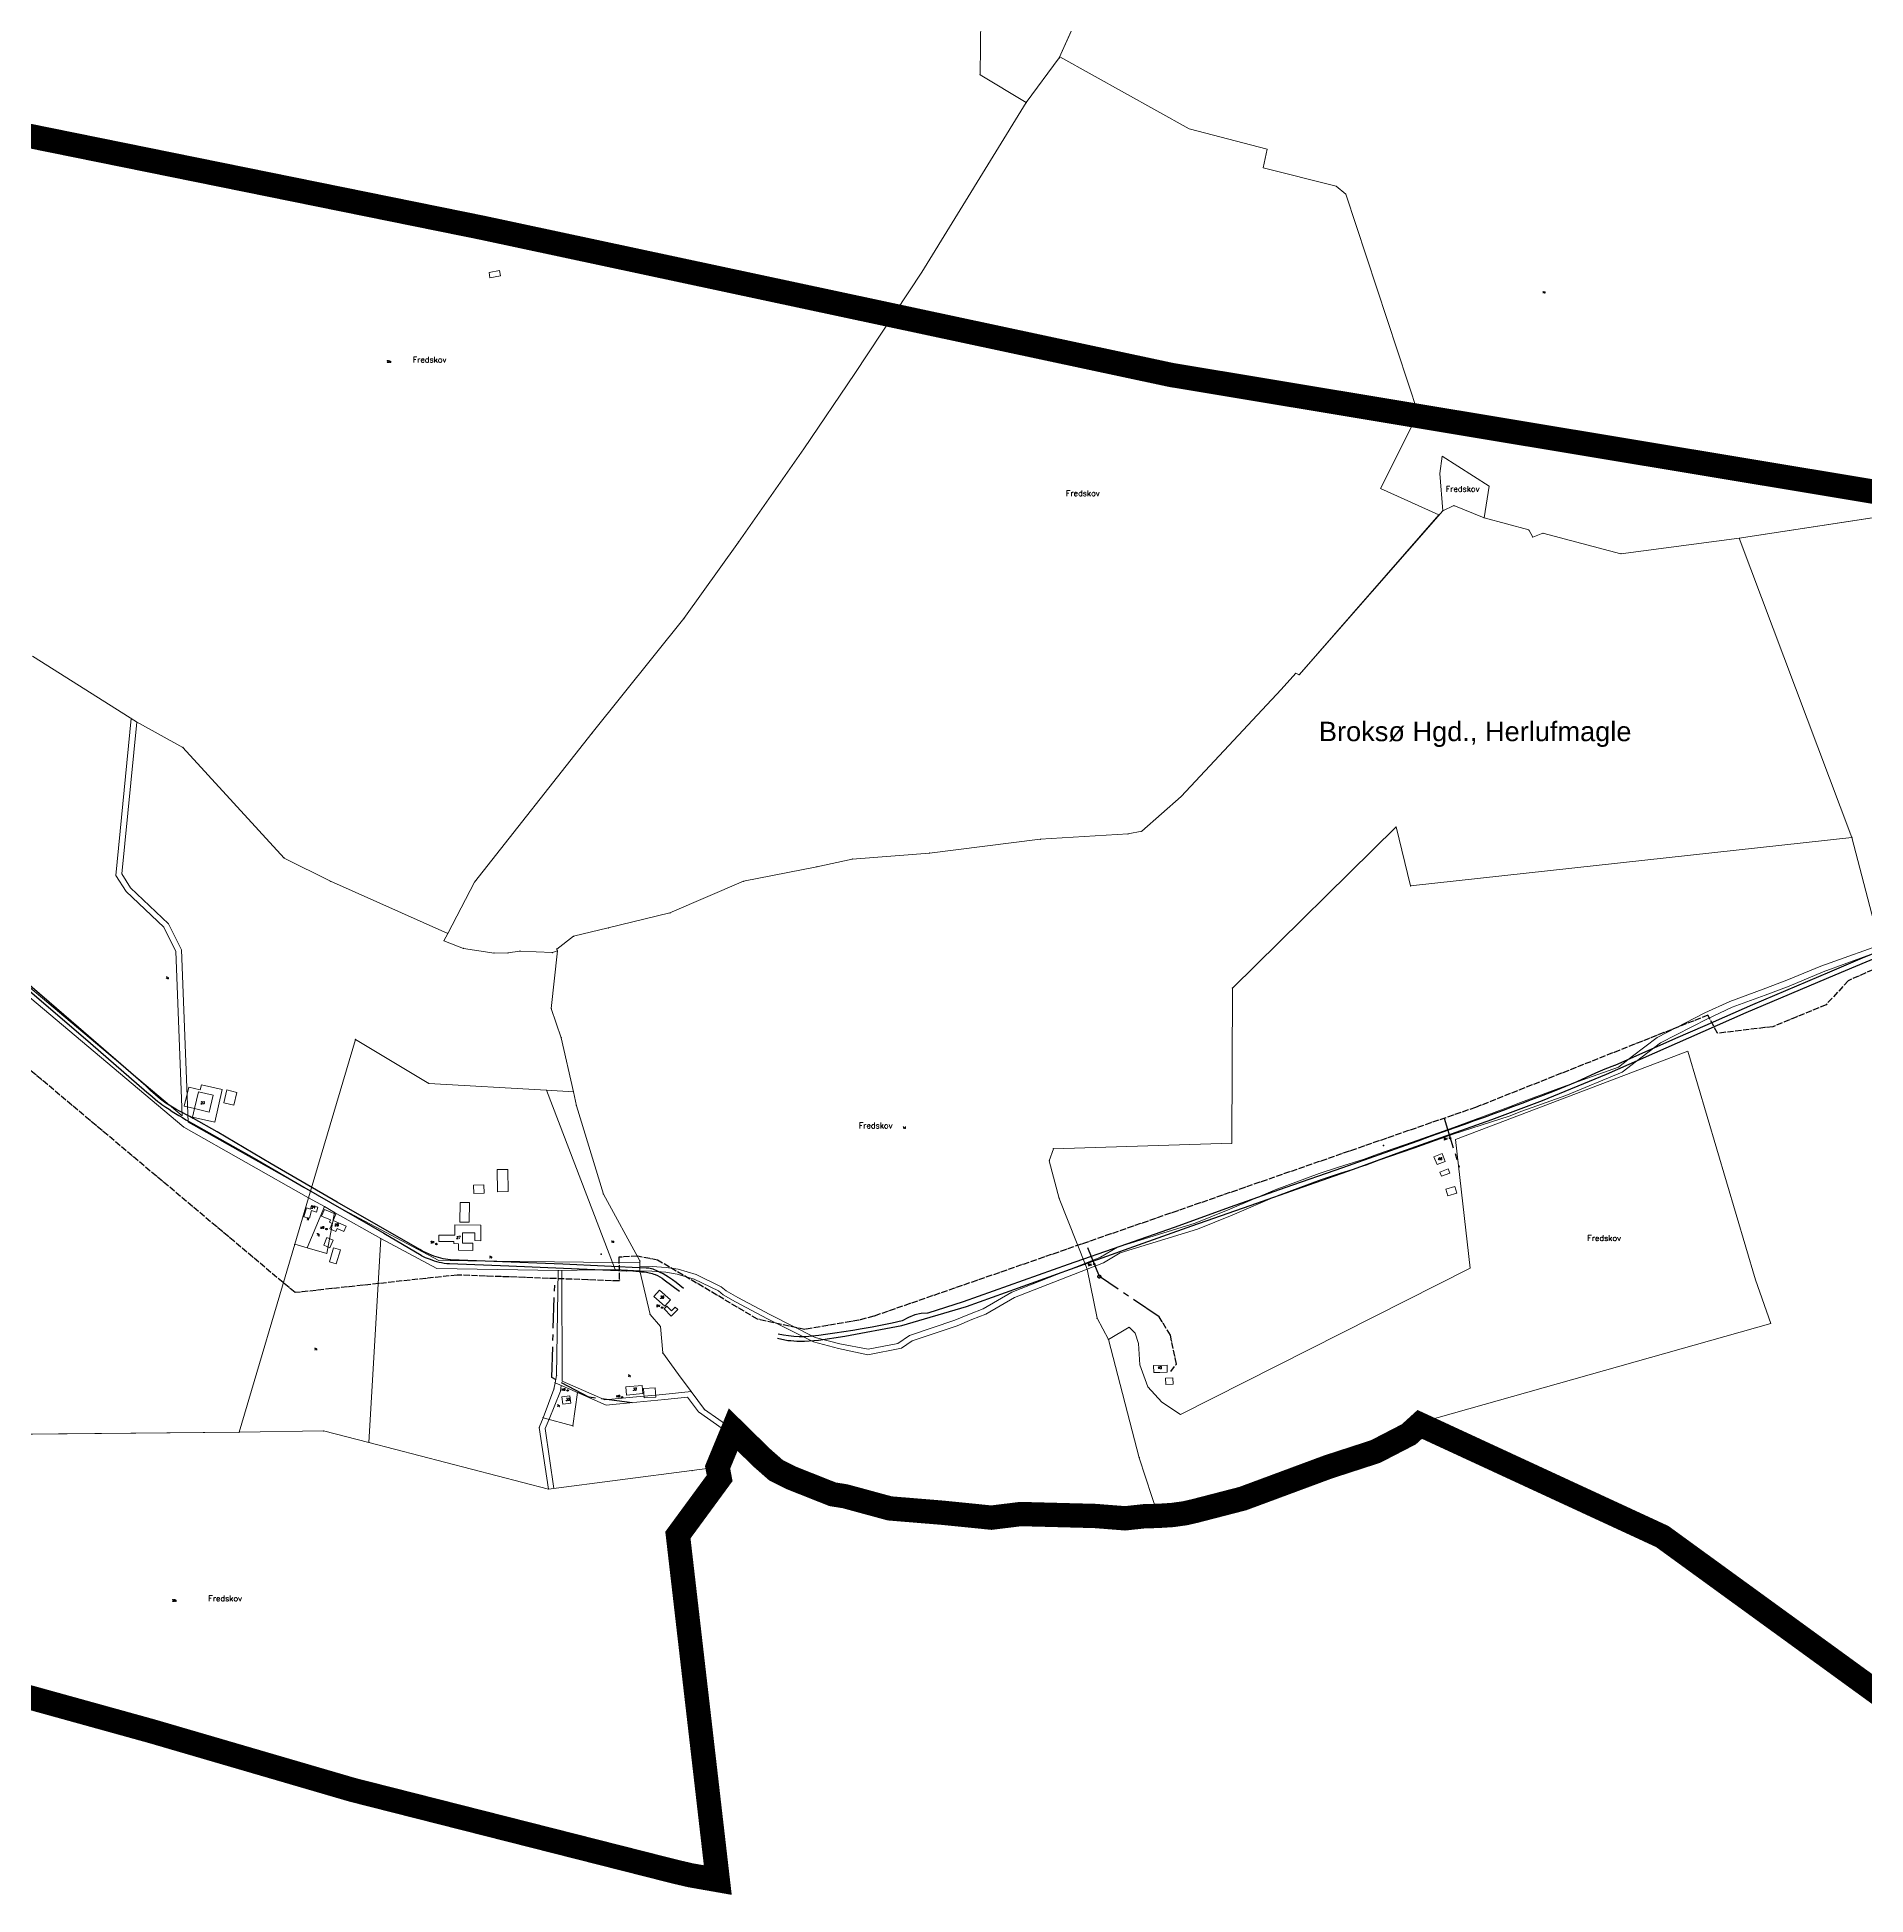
# Model space of a CAD drawing. Header units: millimetres. Extents: x 672113 to 680957, y 6130092 to 6137781.
# Drawn here: x 677521 to 679401, y 6131570 to 6133480 of the extents above; entities that cross this region are included whole.
import ezdxf

# ---------------------------------------------------------------- set-up
doc = ezdxf.new("R2010")
doc.units = ezdxf.units.MM
doc.header["$LTSCALE"] = 0.5
doc.linetypes.add('CENTERX2', pattern=[101.6, 63.5, -12.7, 12.7, -12.7])
doc.linetypes.add('VVS3', pattern=[16, 12.8, -1.6, 0, -1.6])
for name, color, linetype, lineweight in [('ADMN_GR', 1, 'Continuous', 5), ('bygning', 1, 'Continuous', 5), ('FREDSKOV', 1, 'Continuous', 5), ('FRSKOV_L', 1, 'Continuous', 5), ('MILJOE', 1, 'Continuous', 5), ('OPTAGETVEJ', 1, 'Continuous', 5), ('skel', 142, 'Continuous', 5), ('SKELPKT', 1, 'Continuous', 5), ('SKOV_TEKST', 1, 'Continuous', 5)]:
    doc.layers.add(name, color=color, linetype=linetype, lineweight=lineweight)
for name, color, linetype in [('Forsyningsområde', 100, 'Continuous'), ('Husnr', 3, 'Continuous'), ('MATRNR', 12, 'Continuous'), ('SL-Hovedvandledninger', 6, 'CENTERX2'), ('Tekst-stor', 7, 'Continuous'), ('TF_V_---_Stikledning', 150, 'VVS3'), ('TF_V_---_Stophane', 3, 'Continuous'), ('TF_V_---_Tekst', 1, 'Continuous'), ('Vej', 7, 'Continuous'), ('Vejnavn', 9, 'Continuous')]:
    doc.layers.add(name, color=color, linetype=linetype)
doc.styles.add('Ariel', font='arial.ttf')
doc.styles.add('ROMANS', font='ROMANS')
doc.styles.get("Standard").update_dxf_attribs({"font": 'romans.shx', "width": 0.75})

msp = doc.modelspace()

# ---------------------------------------------------------------- linework, layer by layer
at = {"layer": 'ADMN_GR', "color": 220}
for p, q in [((678571.6, 6133458.7), (678616.6, 6133558.9)), ((678571.6, 6133458.7), (678616.6, 6133558.9)), ((678537.7, 6133412.8), (678571.6, 6133458.7)), ((678537.7, 6133412.8), (678571.6, 6133458.7)), ((678430.5, 6133238.5), (678537.7, 6133412.8)), ((678430.5, 6133238.5), (678537.7, 6133412.8)), ((678361.5, 6133134.1), (678430.5, 6133238.5)), ((678361.5, 6133134.1), (678430.5, 6133238.5)), ((678309.1, 6133056.8), (678361.5, 6133134.1)), ((678309.1, 6133056.8), (678361.5, 6133134.1)), ((678241.8, 6132960.9), (678309.1, 6133056.8)), ((678241.8, 6132960.9), (678309.1, 6133056.8)), ((678185.8, 6132882.1), (678241.8, 6132960.9)), ((678185.8, 6132882.1), (678241.8, 6132960.9)), ((678091.6, 6132764.6), (678185.8, 6132882.1)), ((678091.6, 6132764.6), (678185.8, 6132882.1)), ((677970.5, 6132611.1), (678091.6, 6132764.6)), ((677970.5, 6132611.1), (678091.6, 6132764.6)), ((677943, 6132558.4), (677970.5, 6132611.1)), ((677943, 6132558.4), (677970.5, 6132611.1)), ((677939, 6132550.8), (677943, 6132558.4)), ((677939, 6132550.8), (677943, 6132558.4)), ((677959.1, 6132543), (677939, 6132550.8)), ((677959.1, 6132543), (677939, 6132550.8)), ((677990.6, 6132538.2), (677959.1, 6132543)), ((677990.6, 6132538.2), (677959.1, 6132543)), ((678004.8, 6132538.3), (677990.6, 6132538.2)), ((678004.8, 6132538.3), (677990.6, 6132538.2)), ((678017.2, 6132540.3), (678004.8, 6132538.3)), ((678017.2, 6132540.3), (678004.8, 6132538.3)), ((678050.5, 6132538.6), (678017.2, 6132540.3)), ((678050.5, 6132538.6), (678017.2, 6132540.3)), ((678049.3, 6132481.2), (678055.8, 6132540.5)), ((678049.3, 6132481.2), (678055.8, 6132540.5)), ((678055.8, 6132540.5), (678050.5, 6132538.6)), ((678055.8, 6132540.5), (678050.5, 6132538.6)), ((678059.7, 6132451.1), (678049.3, 6132481.2)), ((678059.7, 6132451.1), (678049.3, 6132481.2)), ((678072.1, 6132395.5), (678059.7, 6132451.1)), ((678072.1, 6132395.5), (678059.7, 6132451.1)), ((678075.3, 6132381.1), (678072.1, 6132395.5)), ((678075.3, 6132381.1), (678072.1, 6132395.5)), ((678103, 6132290.4), (678075.3, 6132381.1)), ((678103, 6132290.4), (678075.3, 6132381.1)), ((678103, 6132290.4), (678140.6, 6132221.6)), ((678103, 6132290.4), (678140.6, 6132221.6)), ((678140.4, 6132211.3), (678140.6, 6132221.6)), ((678140.4, 6132211.3), (678140.6, 6132221.6)), ((678151, 6132166.6), (678140.4, 6132211.3)), ((678151, 6132166.6), (678140.4, 6132211.3)), ((678161.6, 6132154.2), (678151, 6132166.6)), ((678161.6, 6132154.2), (678151, 6132166.6)), ((678164, 6132127), (678161.6, 6132154.2)), ((678164, 6132127), (678161.6, 6132154.2)), ((678180.2, 6132104.9), (678164, 6132127)), ((678180.2, 6132104.9), (678164, 6132127)), ((678193.2, 6132087.3), (678180.2, 6132104.9)), ((678193.2, 6132087.3), (678180.2, 6132104.9)), ((678206.9, 6132068.7), (678193.2, 6132087.3)), ((678206.9, 6132068.7), (678193.2, 6132087.3)), ((678236.4, 6132048.1), (678206.9, 6132068.7)), ((678236.4, 6132048.1), (678206.9, 6132068.7)), ((678942.3, 6132053.5), (678931.1, 6132043.3)), ((678942.3, 6132053.5), (679191.6, 6131938.2)), ((678220.4, 6132009.4), (678236.4, 6132048.1)), ((678265.4, 6132019.6), (678236.4, 6132048.1)), ((678931.1, 6132043.3), (678896.9, 6132025.6)), ((678280.4, 6132006.4), (678265.4, 6132019.6)), ((678896.9, 6132025.6), (678848, 6132009.7)), ((678179.6, 6131939.7), (678222.5, 6131998.2)), ((678222.5, 6131998.2), (678220.4, 6132009.4)), ((678296.1, 6131998.5), (678280.4, 6132006.4)), ((678338.7, 6131981.6), (678296.1, 6131998.5)), ((678848, 6132009.7), (678760.4, 6131977.2)), ((678351.4, 6131979.6), (678338.7, 6131981.6)), ((678397.4, 6131967.1), (678351.4, 6131979.6)), ((678760.4, 6131977.2), (678711.3, 6131964.5)), ((678451.1, 6131962.7), (678397.4, 6131967.1)), ((678501.9, 6131957.6), (678451.1, 6131962.7)), ((678532.1, 6131961.3), (678501.9, 6131957.6)), ((678608.6, 6131959.3), (678532.1, 6131961.3)), ((678639.3, 6131956.9), (678608.6, 6131959.3)), ((678658.9, 6131959), (678639.3, 6131956.9)), ((678673.5, 6131959.4), (678658.9, 6131959)), ((678687.9, 6131960.3), (678673.5, 6131959.4)), ((678700.9, 6131962.1), (678687.9, 6131960.3)), ((678711.3, 6131964.5), (678700.9, 6131962.1)), ((678220.6, 6131584.9), (678179.6, 6131939.7)), ((679191.6, 6131938.2), (679506.6, 6131709.3)), ((677368.4, 6131812.8), (677638.5, 6131738)), ((677638.5, 6131738), (677845.3, 6131677.6)), ((677845.3, 6131677.6), (678176.8, 6131593.5)), ((678176.8, 6131593.5), (678192.7, 6131589.8)), ((678192.7, 6131589.8), (678220.6, 6131584.9))]:
    msp.add_line(p, q, dxfattribs=at)
at = {"layer": 'bygning'}
for points in [[(677996.2, 6133240, 30.4), (677985.4, 6133238.2, 30.4), (677986.4, 6133232.7, 30.4), (677997.1, 6133234.5, 30.4)], [(677703.4, 6132364.3, 38.8), (677711.2, 6132397.8, 38.3), (677689.7, 6132402.8, 38.2), (677688.4, 6132397.6, 39.9), (677676.7, 6132400.4, 39.1), (677672.1, 6132380.7, 39), (677682.6, 6132378.2, 39), (677680.6, 6132369.6, 39.2)], [(677715.9, 6132397.4, 37.9), (677712.6, 6132384.3, 37.9), (677722.9, 6132381.7, 37.9), (677726.2, 6132394.8, 37.9)], [(677701.8, 6132392, 38.4), (677697.8, 6132374.7, 38.4), (677682.6, 6132378.2, 39), (677686.6, 6132395.5, 38.8)], [(678960.1, 6132320.6, 38.1), (678968.6, 6132323.9, 38.1), (678965.5, 6132332, 38.1), (678956.9, 6132328.8, 38.1)], [(677993.8, 6132315.5, 30.4), (677994.1, 6132292.8, 30.4), (678005, 6132292.9, 30.4), (678004.8, 6132315.7, 30.4)], [(678973.1, 6132311.8, 37.7), (678971.4, 6132316.3, 37.7), (678962.9, 6132313, 37.7), (678964.6, 6132308.6, 37.7)], [(677980.1, 6132300, 31.2), (677969.4, 6132299.6, 31.2), (677969.7, 6132291, 31.2), (677980.4, 6132291.4, 31.2)], [(678980.4, 6132291.4, 36.7), (678978.3, 6132298.3, 36.7), (678969.1, 6132295.5, 36.6), (678971.3, 6132288.6, 36.6)], [(677795.1, 6132267.1, 36.2), (677800.8, 6132265.6, 36.2), (677802.9, 6132273.3, 36.2), (677807.9, 6132271.9, 36.2), (677809.3, 6132276.8, 36.2), (677802.9, 6132278.6, 36.2), (677801.9, 6132274.9, 36.2), (677797.6, 6132276.1, 36.2)], [(677816.4, 6132274.6, 37.2), (677813.3, 6132267.7, 36.4), (677822.4, 6132263.7, 36.3), (677821.4, 6132261.5, 36.3), (677824.2, 6132260.2, 36.3), (677821.7, 6132254.5, 36.2), (677827.8, 6132251.8, 36.2), (677829.2, 6132255.1, 36.1), (677836.2, 6132252, 36.7), (677838.6, 6132257.3, 36.7), (677825, 6132263.3, 36.5), (677827.8, 6132269.6, 37.2)], [(677964.9, 6132261.4, 33.1), (677965.2, 6132281.7, 33.1), (677955.8, 6132281.8, 33.1), (677955.4, 6132261.5, 33.1)], [(677818.6, 6132245.6, 36.7), (677815.4, 6132237.7, 36.9), (677821.7, 6132235.1, 36.9), (677825, 6132243, 36.9)], [(677968.9, 6132239.7, 34.7), (677958.1, 6132239.7, 34.3), (677958.2, 6132250.5, 34.4), (677970.7, 6132250.5, 34.4), (677970.7, 6132242.5, 34.4), (677977, 6132242.4, 34.4), (677977.1, 6132258.5, 34.4), (677950.2, 6132258.6, 34.4), (677950.2, 6132248, 34.4), (677933.8, 6132248.1, 34.4), (677933.8, 6132241.7, 34.4), (677949.1, 6132241.6, 34.4), (677949.1, 6132239.4, 34.4), (677953.9, 6132239.3, 34.4), (677953.9, 6132232.5, 34.4), (677968.9, 6132232.4, 34.4)], [(677825.6, 6132235.2, 36.9), (677821.4, 6132220.7, 36), (677828.3, 6132218.6, 36.5), (677832.6, 6132233.1, 36.7)], [(678160.7, 6132191.4, 34), (678155, 6132184.9, 34), (678166.3, 6132175, 34), (678172, 6132181.5, 34)], [(678165.5, 6132172.3, 33.2), (678172.7, 6132164.8, 33.2), (678179.6, 6132171.5, 33.2), (678176.9, 6132174.2, 33.2), (678172.9, 6132170.3, 33.2), (678168.3, 6132175, 33.2)], [(678668.7, 6132114.1, 36), (678668.8, 6132106.9, 36.1), (678675.2, 6132107, 36.1), (678682.7, 6132107.1, 36.1), (678682.6, 6132114.3, 36)], [(678142.7, 6132093.6, 32.6), (678125.9, 6132092, 32.6), (678126.7, 6132083.6, 32.6), (678143.5, 6132085.2, 32.6)], [(678681, 6132101.1, 35), (678681.3, 6132094.6, 35), (678688.7, 6132094.9, 35), (678688.4, 6132101.5, 35)], [(678068.6, 6132082.9, 33.5), (678060.3, 6132081.8, 33.5), (678061.3, 6132074.2, 33.5), (678069.6, 6132075.2, 33.5)], [(678144.3, 6132090.4, 31.5), (678144.7, 6132085.5, 31.5), (678145, 6132080.7, 31.5), (678157, 6132081.6, 31.5), (678156.3, 6132091.2, 31.5)]]:
    msp.add_polyline3d(points, close=True, dxfattribs=at)
at = {"layer": 'Forsyningsområde', "const_width": 25}
for points in [[(679981.8, 6132920.5), (679452.5, 6133005.4), (678686.7, 6133132.7), (677977.9, 6133284.2), (677254.5, 6133430.9)], [(677368.4, 6131812.8), (677638.5, 6131738), (677845.3, 6131677.6), (678176.8, 6131593.5), (678192.7, 6131589.8), (678220.6, 6131584.9), (678179.6, 6131939.7), (678222.5, 6131998.2), (678220.4, 6132009.4), (678236.4, 6132048.1), (678265.4, 6132019.6), (678280.4, 6132006.4), (678296.1, 6131998.5), (678338.7, 6131981.6), (678351.4, 6131979.6), (678397.4, 6131967.1), (678451.1, 6131962.7), (678501.9, 6131957.6), (678532.1, 6131961.3), (678608.6, 6131959.3), (678639.3, 6131956.9), (678658.9, 6131959), (678673.5, 6131959.4), (678687.9, 6131960.3), (678700.9, 6131962.1), (678711.3, 6131964.5), (678760.4, 6131977.2), (678848, 6132009.7), (678896.9, 6132025.6), (678931.1, 6132043.3), (678942.3, 6132053.5), (679191.6, 6131938.2), (679506.6, 6131709.3)]]:
    msp.add_lwpolyline(points, dxfattribs=at)
at = {"layer": 'FREDSKOV', "color": 7}
msp.add_lwpolyline([(677516.1, 6132843.5), (677623.1, 6132775.9), (677670.6, 6132749.6), (677774.9, 6132635.8), (677822.3, 6132612.1), (677943, 6132558.4), (677970.5, 6132611.1), (678091.6, 6132764.6), (678185.8, 6132882.1), (678241.8, 6132960.9), (678309.1, 6133056.8), (678361.5, 6133134.1), (678430.5, 6133238.5), (678537.7, 6133412.8), (678490.2, 6133441.4), (678491.1, 6133500.4)], dxfattribs=at)
for points in [[(677943, 6132558.4), (677939, 6132550.8), (677959.1, 6132543), (677990.6, 6132538.2), (678004.8, 6132538.3), (678017.2, 6132540.3), (678050.5, 6132538.6), (678055.8, 6132540.5), (678055, 6132542.3), (678072.3, 6132555.4), (678107.9, 6132564), (678171.3, 6132579.4), (678247.1, 6132612), (678322.5, 6132626.9), (678358.8, 6132634.9), (678438.4, 6132641), (678552.2, 6132655.3), (678642.5, 6132660.7), (678656.5, 6132663.4), (678697.1, 6132699.2), (678799.7, 6132809.1), (678814.9, 6132826), (678818.2, 6132824.4), (678962.1, 6132988.7), (678902.1, 6133016), (678940.8, 6133093.2), (678866.3, 6133318.6), (678856.3, 6133326.8), (678781.4, 6133345.6), (678785.5, 6133364.8), (678705.1, 6133385.7), (678572.1, 6133459.8), (678571.6, 6133458.7), (678537.7, 6133412.8), (678430.5, 6133238.5), (678361.5, 6133134.1), (678309.1, 6133056.8), (678241.8, 6132960.9), (678185.8, 6132882.1), (678091.6, 6132764.6), (677970.5, 6132611.1)], [(678965.4, 6133049.3), (678962.8, 6133031.2), (678965.9, 6132993), (678977.4, 6132998.3), (679008.4, 6132985.9), (679013.6, 6133018.3)], [(678055.8, 6132540.5), (678049.3, 6132481.2), (678059.7, 6132451.1), (678072.1, 6132395.5), (678075.3, 6132381.1), (678103, 6132290.4), (678140.6, 6132221.6), (678140.4, 6132211.3), (678151, 6132166.6), (678161.6, 6132154.2), (678164, 6132127), (678180.2, 6132104.9), (678193.2, 6132087.3), (678206.9, 6132068.7), (678236.4, 6132048.1), (678265.4, 6132019.6), (678280.4, 6132006.4), (678296.1, 6131998.5), (678338.7, 6131981.6), (678351.4, 6131979.6), (678397.4, 6131967.1), (678451.1, 6131962.7), (678501.9, 6131957.6), (678532.1, 6131961.3), (678608.6, 6131959.3), (678639.3, 6131956.9), (678658.9, 6131959), (678673.5, 6131959.4), (678654, 6132019.2), (678622.2, 6132140.8), (678610.5, 6132162.6), (678600.3, 6132213.1), (678598.6, 6132217.6), (678571.6, 6132285.8), (678561.4, 6132324.7), (678565.6, 6132337), (678749, 6132342.6), (678749.7, 6132502.2), (678917.9, 6132668), (678932.9, 6132607.3), (679386.6, 6132657.2), (679270.8, 6132964.7), (679149.2, 6132948.8), (679069, 6132969.9), (679058.5, 6132965.9), (679054.3, 6132973.4), (679008.4, 6132985.9), (678977.4, 6132998.3), (678965.9, 6132993), (678818.2, 6132824.4), (678814.9, 6132826), (678799.7, 6132809.1), (678697.1, 6132699.2), (678656.5, 6132663.4), (678642.5, 6132660.7), (678552.2, 6132655.3), (678438.4, 6132641), (678358.8, 6132634.9), (678322.5, 6132626.9), (678247.1, 6132612), (678171.3, 6132579.4), (678107.9, 6132564), (678072.3, 6132555.4), (678055, 6132542.3)], [(679270.8, 6132964.7), (679386.6, 6132657.2), (679415.3, 6132546.5), (679522.8, 6132591), (679568.1, 6132609), (679608.5, 6132616.1), (679655.5, 6132618.3), (679673.1, 6132620), (679685.2, 6132620.1), (679711.5, 6132620.3), (679739.8, 6132620.5), (679788.7, 6132620.8), (679871.8, 6132621.4), (679833.9, 6132745.1), (679653.9, 6132691.2), (679599.8, 6132891.7), (679553.1, 6133007.9)], [(678643.5, 6132153.6), (678622.2, 6132140.8), (678654, 6132019.2), (678673.5, 6131959.4), (678687.9, 6131960.3), (678700.9, 6131962.1), (678711.3, 6131964.5), (678760.4, 6131977.2), (678848, 6132009.7), (678896.9, 6132025.6), (678931.1, 6132043.3), (678942.3, 6132053.5), (678945.6, 6132056.2), (679303.3, 6132157.3), (679287.5, 6132202.1), (679218.1, 6132437.4), (678979, 6132346.3), (678994, 6132214.2), (678696.3, 6132063.8), (678677, 6132076.2), (678662.9, 6132092.2), (678654.4, 6132114.7), (678653, 6132136.6), (678649.7, 6132147.2)], [(677046.7, 6131893.8), (677073.1, 6131888.6), (677368.4, 6131812.8), (677638.5, 6131738), (677845.3, 6131677.6), (678176.8, 6131593.5), (678192.7, 6131589.8), (678220.6, 6131584.9), (678179.6, 6131939.7), (678222.5, 6131998.2), (678220.4, 6132009.4), (678194, 6132006), (678046.5, 6131986.9), (677861.9, 6132035), (677815.3, 6132046.8), (677728.4, 6132045.5), (677394, 6132042.3), (677392, 6132030), (677345.3, 6132036.4), (677346.2, 6132041.7), (677281.6, 6132040.6), (677237, 6132032.6), (677118.2, 6132008)]]:
    msp.add_lwpolyline(points, close=True, dxfattribs=at)
at = {"layer": 'FRSKOV_L', "color": 64, "true_color": 0x5fa000}
for p, q in [((678490.2, 6133441.4), (678491.1, 6133500.4)), ((678571.6, 6133458.7), (678537.7, 6133412.8)), ((678572.1, 6133459.8), (678571.6, 6133458.7)), ((678705.1, 6133385.7), (678572.1, 6133459.8)), ((678537.7, 6133412.8), (678490.2, 6133441.4)), ((678537.7, 6133412.8), (678430.5, 6133238.5)), ((678430.5, 6133238.5), (678537.7, 6133412.8)), ((678785.5, 6133364.8), (678705.1, 6133385.7)), ((678781.4, 6133345.6), (678785.5, 6133364.8)), ((678856.3, 6133326.8), (678781.4, 6133345.6)), ((678866.3, 6133318.6), (678856.3, 6133326.8)), ((678940.8, 6133093.2), (678866.3, 6133318.6)), ((678430.5, 6133238.5), (678361.5, 6133134.1)), ((678361.5, 6133134.1), (678430.5, 6133238.5)), ((678361.5, 6133134.1), (678309.1, 6133056.8)), ((678309.1, 6133056.8), (678361.5, 6133134.1)), ((678902.1, 6133016), (678940.8, 6133093.2)), ((678309.1, 6133056.8), (678241.8, 6132960.9)), ((678241.8, 6132960.9), (678309.1, 6133056.8)), ((678965.4, 6133049.3), (678962.8, 6133031.2)), ((679013.6, 6133018.3), (678965.4, 6133049.3)), ((678962.8, 6133031.2), (678965.9, 6132993)), ((678962.1, 6132988.7), (678902.1, 6133016)), ((679008.4, 6132985.9), (679013.6, 6133018.3)), ((678965.9, 6132993), (678818.2, 6132824.4)), ((678965.9, 6132993), (678977.4, 6132998.3)), ((678977.4, 6132998.3), (678965.9, 6132993)), ((678977.4, 6132998.3), (679008.4, 6132985.9)), ((679008.4, 6132985.9), (678977.4, 6132998.3)), ((679553.1, 6133007.9), (679270.8, 6132964.7)), ((678818.2, 6132824.4), (678962.1, 6132988.7)), ((679054.3, 6132973.4), (679008.4, 6132985.9)), ((679058.5, 6132965.9), (679054.3, 6132973.4)), ((678241.8, 6132960.9), (678185.8, 6132882.1)), ((678185.8, 6132882.1), (678241.8, 6132960.9)), ((679069, 6132969.9), (679058.5, 6132965.9)), ((679149.2, 6132948.8), (679069, 6132969.9)), ((679270.8, 6132964.7), (679149.2, 6132948.8)), ((679270.8, 6132964.7), (679386.6, 6132657.2)), ((679386.6, 6132657.2), (679270.8, 6132964.7)), ((678185.8, 6132882.1), (678091.6, 6132764.6)), ((678091.6, 6132764.6), (678185.8, 6132882.1)), ((677516.1, 6132843.5), (677623.1, 6132775.9)), ((678799.7, 6132809.1), (678814.9, 6132826)), ((678814.9, 6132826), (678799.7, 6132809.1)), ((678814.9, 6132826), (678818.2, 6132824.4)), ((678818.2, 6132824.4), (678814.9, 6132826)), ((678697.1, 6132699.2), (678799.7, 6132809.1)), ((678799.7, 6132809.1), (678697.1, 6132699.2)), ((677623.1, 6132775.9), (677670.6, 6132749.6)), ((678091.6, 6132764.6), (677970.5, 6132611.1)), ((677970.5, 6132611.1), (678091.6, 6132764.6)), ((677670.6, 6132749.6), (677774.9, 6132635.8)), ((678656.5, 6132663.4), (678697.1, 6132699.2)), ((678697.1, 6132699.2), (678656.5, 6132663.4)), ((678749.7, 6132502.2), (678917.9, 6132668)), ((678917.9, 6132668), (678932.9, 6132607.3)), ((678438.4, 6132641), (678552.2, 6132655.3)), ((678552.2, 6132655.3), (678438.4, 6132641)), ((678552.2, 6132655.3), (678642.5, 6132660.7)), ((678642.5, 6132660.7), (678552.2, 6132655.3)), ((678642.5, 6132660.7), (678656.5, 6132663.4)), ((678656.5, 6132663.4), (678642.5, 6132660.7)), ((678932.9, 6132607.3), (679386.6, 6132657.2)), ((679386.6, 6132657.2), (679415.3, 6132546.5)), ((677774.9, 6132635.8), (677822.3, 6132612.1)), ((678247.1, 6132612), (678322.5, 6132626.9)), ((678322.5, 6132626.9), (678247.1, 6132612)), ((678322.5, 6132626.9), (678358.8, 6132634.9)), ((678358.8, 6132634.9), (678322.5, 6132626.9)), ((678358.8, 6132634.9), (678438.4, 6132641)), ((678438.4, 6132641), (678358.8, 6132634.9)), ((677822.3, 6132612.1), (677943, 6132558.4)), ((677970.5, 6132611.1), (677943, 6132558.4)), ((677943, 6132558.4), (677970.5, 6132611.1)), ((678171.3, 6132579.4), (678247.1, 6132612)), ((678247.1, 6132612), (678171.3, 6132579.4)), ((678107.9, 6132564), (678171.3, 6132579.4)), ((678171.3, 6132579.4), (678107.9, 6132564)), ((677943, 6132558.4), (677939, 6132550.8)), ((677939, 6132550.8), (677959.1, 6132543)), ((678055, 6132542.3), (678072.3, 6132555.4)), ((678072.3, 6132555.4), (678055, 6132542.3)), ((678072.3, 6132555.4), (678107.9, 6132564)), ((678107.9, 6132564), (678072.3, 6132555.4)), ((677959.1, 6132543), (677990.6, 6132538.2)), ((677990.6, 6132538.2), (678004.8, 6132538.3)), ((678004.8, 6132538.3), (678017.2, 6132540.3)), ((678017.2, 6132540.3), (678050.5, 6132538.6)), ((678055.8, 6132540.5), (678049.3, 6132481.2)), ((678050.5, 6132538.6), (678055.8, 6132540.5)), ((678055.8, 6132540.5), (678055, 6132542.3)), ((678055, 6132542.3), (678055.8, 6132540.5)), ((678749, 6132342.6), (678749.7, 6132502.2)), ((678049.3, 6132481.2), (678059.7, 6132451.1)), ((678059.7, 6132451.1), (678072.1, 6132395.5)), ((679218.1, 6132437.4), (678979, 6132346.3)), ((679287.5, 6132202.1), (679218.1, 6132437.4)), ((678072.1, 6132395.5), (678075.3, 6132381.1)), ((678075.3, 6132381.1), (678103, 6132290.4)), ((678565.6, 6132337), (678749, 6132342.6)), ((678979, 6132346.3), (678994, 6132214.2)), ((678561.4, 6132324.7), (678565.6, 6132337)), ((678571.6, 6132285.8), (678561.4, 6132324.7)), ((678103, 6132290.4), (678140.6, 6132221.6)), ((678598.6, 6132217.6), (678571.6, 6132285.8)), ((678140.6, 6132221.6), (678140.4, 6132211.3)), ((678140.4, 6132211.3), (678151, 6132166.6)), ((678600.3, 6132213.1), (678598.6, 6132217.6)), ((678610.5, 6132162.6), (678600.3, 6132213.1)), ((678994, 6132214.2), (678696.3, 6132063.8)), ((679303.3, 6132157.3), (679287.5, 6132202.1)), ((678151, 6132166.6), (678161.6, 6132154.2)), ((678161.6, 6132154.2), (678164, 6132127)), ((678622.2, 6132140.8), (678610.5, 6132162.6)), ((678643.5, 6132153.6), (678622.2, 6132140.8)), ((678649.7, 6132147.2), (678643.5, 6132153.6)), ((678945.6, 6132056.2), (679303.3, 6132157.3)), ((678622.2, 6132140.8), (678654, 6132019.2)), ((678654, 6132019.2), (678622.2, 6132140.8)), ((678653, 6132136.6), (678649.7, 6132147.2)), ((678654.4, 6132114.7), (678653, 6132136.6)), ((678164, 6132127), (678180.2, 6132104.9)), ((678662.9, 6132092.2), (678654.4, 6132114.7)), ((678180.2, 6132104.9), (678193.2, 6132087.3)), ((678677, 6132076.2), (678662.9, 6132092.2)), ((678193.2, 6132087.3), (678206.9, 6132068.7)), ((678696.3, 6132063.8), (678677, 6132076.2)), ((678206.9, 6132068.7), (678236.4, 6132048.1)), ((678931.1, 6132043.3), (678942.3, 6132053.5)), ((678942.3, 6132053.5), (678945.6, 6132056.2)), ((677728.4, 6132045.5), (677394, 6132042.3)), ((677815.3, 6132046.8), (677728.4, 6132045.5)), ((677861.9, 6132035), (677815.3, 6132046.8)), ((678046.5, 6131986.9), (677861.9, 6132035)), ((678236.4, 6132048.1), (678265.4, 6132019.6)), ((678896.9, 6132025.6), (678931.1, 6132043.3)), ((678265.4, 6132019.6), (678280.4, 6132006.4)), ((678654, 6132019.2), (678673.5, 6131959.4)), ((678673.5, 6131959.4), (678654, 6132019.2)), ((678848, 6132009.7), (678896.9, 6132025.6)), ((678194, 6132006), (678046.5, 6131986.9)), ((678179.6, 6131939.7), (678222.5, 6131998.2)), ((678220.4, 6132009.4), (678194, 6132006)), ((678222.5, 6131998.2), (678220.4, 6132009.4)), ((678280.4, 6132006.4), (678296.1, 6131998.5)), ((678296.1, 6131998.5), (678338.7, 6131981.6)), ((678760.4, 6131977.2), (678848, 6132009.7)), ((678338.7, 6131981.6), (678351.4, 6131979.6)), ((678351.4, 6131979.6), (678397.4, 6131967.1)), ((678711.3, 6131964.5), (678760.4, 6131977.2)), ((678397.4, 6131967.1), (678451.1, 6131962.7)), ((678451.1, 6131962.7), (678501.9, 6131957.6)), ((678501.9, 6131957.6), (678532.1, 6131961.3)), ((678532.1, 6131961.3), (678608.6, 6131959.3)), ((678608.6, 6131959.3), (678639.3, 6131956.9)), ((678639.3, 6131956.9), (678658.9, 6131959)), ((678658.9, 6131959), (678673.5, 6131959.4)), ((678673.5, 6131959.4), (678687.9, 6131960.3)), ((678687.9, 6131960.3), (678700.9, 6131962.1)), ((678700.9, 6131962.1), (678711.3, 6131964.5)), ((678220.6, 6131584.9), (678179.6, 6131939.7)), ((677368.4, 6131812.8), (677638.5, 6131738)), ((677638.5, 6131738), (677845.3, 6131677.6)), ((677845.3, 6131677.6), (678176.8, 6131593.5)), ((678176.8, 6131593.5), (678192.7, 6131589.8)), ((678192.7, 6131589.8), (678220.6, 6131584.9))]:
    msp.add_line(p, q, dxfattribs=at)
at = {"layer": 'MILJOE', "color": 7}
msp.add_lwpolyline([(678616.6, 6133558.9), (678571.6, 6133458.7), (678537.7, 6133412.8), (678430.5, 6133238.5), (678361.5, 6133134.1), (678309.1, 6133056.8), (678241.8, 6132960.9), (678185.8, 6132882.1), (678091.6, 6132764.6), (677970.5, 6132611.1), (677943, 6132558.4), (677939, 6132550.8), (677959.1, 6132543), (677990.6, 6132538.2), (678004.8, 6132538.3), (678017.2, 6132540.3), (678050.5, 6132538.6), (678055.8, 6132540.5), (678055, 6132542.3), (678072.3, 6132555.4), (678107.9, 6132564), (678171.3, 6132579.4), (678247.1, 6132612), (678322.5, 6132626.9), (678358.8, 6132634.9), (678438.4, 6132641), (678552.2, 6132655.3), (678642.5, 6132660.7), (678656.5, 6132663.4), (678697.1, 6132699.2), (678799.7, 6132809.1), (678814.9, 6132826), (678818.2, 6132824.4), (678965.9, 6132993), (678977.4, 6132998.3), (679008.4, 6132985.9), (679054.3, 6132973.4), (679058.5, 6132965.9), (679069, 6132969.9), (679149.2, 6132948.8), (679270.8, 6132964.7), (679386.6, 6132657.2), (678932.9, 6132607.3), (678917.9, 6132668), (678749.7, 6132502.2), (678749, 6132342.6), (678565.6, 6132337), (678561.4, 6132324.7), (678571.6, 6132285.8), (678598.6, 6132217.6), (678600.3, 6132213.1), (678610.5, 6132162.6), (678622.2, 6132140.8), (678654, 6132019.2), (678673.5, 6131959.4), (678687.9, 6131960.3), (678700.9, 6131962.1), (678711.3, 6131964.5), (678760.4, 6131977.2), (678848, 6132009.7), (678896.9, 6132025.6), (678931.1, 6132043.3), (678942.3, 6132053.5), (679191.6, 6131938.2), (679506.6, 6131709.3)], dxfattribs=at)
msp.add_lwpolyline([(678151, 6132166.6), (678161.6, 6132154.2), (678164, 6132127), (678180.2, 6132104.9), (678193.2, 6132087.3), (678206.9, 6132068.7), (678236.4, 6132048.1), (678265.4, 6132019.6), (678280.4, 6132006.4), (678296.1, 6131998.5), (678338.7, 6131981.6), (678351.4, 6131979.6), (678397.4, 6131967.1), (678451.1, 6131962.7), (678501.9, 6131957.6), (678532.1, 6131961.3), (678608.6, 6131959.3), (678639.3, 6131956.9), (678658.9, 6131959), (678673.5, 6131959.4), (678654, 6132019.2), (678622.2, 6132140.8), (678610.5, 6132162.6), (678600.3, 6132213.1), (678598.6, 6132217.6), (678571.6, 6132285.8), (678561.4, 6132324.7), (678565.6, 6132337), (678749, 6132342.6), (678749.7, 6132502.2), (678917.9, 6132668), (678932.9, 6132607.3), (679386.6, 6132657.2), (679270.8, 6132964.7), (679149.2, 6132948.8), (679069, 6132969.9), (679058.5, 6132965.9), (679054.3, 6132973.4), (679008.4, 6132985.9), (678977.4, 6132998.3), (678965.9, 6132993), (678818.2, 6132824.4), (678814.9, 6132826), (678799.7, 6132809.1), (678697.1, 6132699.2), (678656.5, 6132663.4), (678642.5, 6132660.7), (678552.2, 6132655.3), (678438.4, 6132641), (678358.8, 6132634.9), (678322.5, 6132626.9), (678247.1, 6132612), (678171.3, 6132579.4), (678107.9, 6132564), (678072.3, 6132555.4), (678055, 6132542.3), (678055.8, 6132540.5), (678049.3, 6132481.2), (678059.7, 6132451.1), (678072.1, 6132395.5), (678075.3, 6132381.1), (678103, 6132290.4), (678140.6, 6132221.6), (678140.4, 6132211.3)], close=True, dxfattribs=at)
at = {"layer": 'OPTAGETVEJ', "color": 8}
for p, q in [((677601.7, 6132618), (677617.6, 6132779.3)), ((677607.8, 6132619.5), (677623.2, 6132775.8)), ((677612.2, 6132601.5), (677601.7, 6132618)), ((677616.8, 6132605.3), (677607.8, 6132619.5)), ((677651.2, 6132564.7), (677612.2, 6132601.5)), ((677656, 6132568.3), (677616.8, 6132605.3)), ((677663.4, 6132539.9), (677651.2, 6132564.7)), ((677669.2, 6132541.4), (677656, 6132568.3)), ((679354.6, 6132524.8), (679427.7, 6132550.6)), ((677669.9, 6132370.8), (677469.9, 6132539.1)), ((677669.9, 6132370.8), (677663.4, 6132539.9)), ((677676.1, 6132364.2), (677669.2, 6132541.4)), ((679357.2, 6132518.8), (679430, 6132545.6)), ((677671.7, 6132359), (677474.8, 6132524.7)), ((679319.7, 6132510.4), (679354.6, 6132524.8)), ((679322.1, 6132504.2), (679357.2, 6132518.8)), ((679261.1, 6132488.5), (679295.4, 6132501.1)), ((679263.5, 6132482.4), (679297.6, 6132494.9)), ((679295.4, 6132501.1), (679319.7, 6132510.4)), ((679297.6, 6132494.9), (679322.1, 6132504.2)), ((679186.4, 6132451.5), (679235.3, 6132476.6)), ((679235.3, 6132476.6), (679261.1, 6132488.5)), ((679238, 6132470.7), (679263.5, 6132482.4)), ((679189.7, 6132445.9), (679238, 6132470.7)), ((679161.2, 6132432.3), (679186.4, 6132451.5)), ((679165, 6132427.1), (679189.7, 6132445.9)), ((679088.9, 6132400.2), (679146.7, 6132420.9)), ((679146.7, 6132420.9), (679161.2, 6132432.3)), ((679150.4, 6132415.6), (679165, 6132427.1)), ((679045.8, 6132384.5), (679088.9, 6132400.2)), ((679092.6, 6132391.7), (679150.4, 6132415.6)), ((678976.9, 6132358.8), (679034.5, 6132380.2)), ((679034.5, 6132380.2), (679045.8, 6132384.5)), ((679047.3, 6132375.5), (679092.6, 6132391.7)), ((677799.8, 6132286.6), (677671.7, 6132359)), ((677801.8, 6132293.2), (677676.1, 6132364.2)), ((678976.6, 6132351.9), (679034.4, 6132370.6)), ((679034.4, 6132370.6), (679047.3, 6132375.5)), ((678898.8, 6132331.4), (678934.5, 6132343.6)), ((678934.5, 6132343.6), (678976.9, 6132358.8)), ((678936.4, 6132337.5), (678976.6, 6132351.9)), ((678858.9, 6132318), (678885.3, 6132326.3)), ((678885.3, 6132326.3), (678898.8, 6132331.4)), ((678887.2, 6132320.2), (678900.7, 6132325.3)), ((678900.7, 6132325.3), (678936.4, 6132337.5)), ((678793.5, 6132294.6), (678839, 6132311.6)), ((678795.8, 6132288.6), (678841, 6132305.5)), ((678839, 6132311.6), (678858.9, 6132318)), ((678841, 6132305.5), (678860.6, 6132311.9)), ((678860.6, 6132311.9), (678887.2, 6132320.2)), ((677830.8, 6132276.8), (677801.8, 6132293.2)), ((678747.1, 6132274.8), (678793.5, 6132294.6)), ((678749.5, 6132268.8), (678795.8, 6132288.6)), ((677933.9, 6132221.9), (677830.8, 6132276.8)), ((678711.5, 6132260.5), (678747.1, 6132274.8)), ((678713.7, 6132254.4), (678749.5, 6132268.8)), ((677931.6, 6132213.9), (677874.1, 6132244.5)), ((678631.5, 6132235.8), (678711.5, 6132260.5)), ((678634.2, 6132229.8), (678713.7, 6132254.4)), ((678614.1, 6132225.6), (678598, 6132219.1)), ((678614.1, 6132225.6), (678631.5, 6132235.8)), ((678617.1, 6132219.8), (678634.2, 6132229.8)), ((678056.5, 6132211.7), (677931.6, 6132213.9)), ((678112.2, 6132220.1), (677933.9, 6132221.9)), ((678060.2, 6132211.8), (678060.2, 6132211.8)), ((678060.2, 6132211.8), (678060.5, 6132098.1)), ((678140.5, 6132219.8), (678112.2, 6132220.1)), ((678140.4, 6132211.3), (678152.9, 6132210.9)), ((678140.6, 6132216.3), (678153.2, 6132215.9)), ((678152.9, 6132210.9), (678167.1, 6132209.9)), ((678153.2, 6132215.9), (678167.6, 6132214.9)), ((678167.1, 6132209.9), (678178.8, 6132208.1)), ((678167.6, 6132214.9), (678179.8, 6132213)), ((678178.8, 6132208.1), (678196.4, 6132203)), ((678179.8, 6132213), (678198.2, 6132207.7)), ((678198.2, 6132207.7), (678224, 6132195.1)), ((678522.9, 6132189.5), (678598.1, 6132218.9)), ((678525.7, 6132183.9), (678600.3, 6132213.1)), ((678600.3, 6132213.1), (678617.1, 6132219.8)), ((678196.4, 6132203), (678221.3, 6132190.9)), ((678221.3, 6132190.9), (678226.3, 6132186.9)), ((678224, 6132195.1), (678229.2, 6132191)), ((678229.2, 6132191), (678241.3, 6132184.1)), ((678493.5, 6132172.3), (678522.9, 6132189.5)), ((678226.3, 6132186.9), (678238.9, 6132179.7)), ((678238.9, 6132179.7), (678271.8, 6132162.1)), ((678241.3, 6132184.1), (678274.1, 6132166.5)), ((678479.5, 6132167), (678493.5, 6132172.3)), ((678496.2, 6132166.7), (678525.7, 6132183.9)), ((678271.8, 6132162.1), (678319, 6132138.3)), ((678274.1, 6132166.5), (678320.8, 6132142.9)), ((678417.8, 6132145), (678464.4, 6132160.6)), ((678420.6, 6132139.4), (678466.7, 6132154.8)), ((678464.4, 6132160.6), (678479.5, 6132167)), ((678466.7, 6132154.8), (678481.9, 6132161.2)), ((678481.9, 6132161.2), (678496.2, 6132166.7)), ((678319, 6132138.3), (678344.7, 6132131.4)), ((678320.8, 6132142.9), (678346.1, 6132136.2)), ((678375, 6132125), (678344.7, 6132131.4)), ((678346.1, 6132136.2), (678375.2, 6132130.8)), ((678375, 6132125), (678409.4, 6132131.8)), ((678375.2, 6132130.8), (678405.6, 6132136.8)), ((678405.6, 6132136.8), (678417.8, 6132145)), ((678420.6, 6132139.4), (678409.4, 6132131.8)), ((678059.6, 6132093.5), (678058.8, 6132087.6)), ((678060.5, 6132098.1), (678104.6, 6132078.6)), ((678047.3, 6132058.7), (678058.8, 6132087.6)), ((678076.2, 6132086.2), (678105.8, 6132073.1)), ((678104.6, 6132078.6), (678129.5, 6132081)), ((678105.8, 6132073.1), (678130.2, 6132075.7)), ((678130.2, 6132075.7), (678166.1, 6132079.2)), ((678166.1, 6132079.2), (678189.5, 6132081.5)), ((678200.6, 6132066.4), (678189.5, 6132081.5)), ((678047.3, 6132058.7), (678043, 6132049.1)), ((678234.2, 6132042.9), (678200.6, 6132066.4)), ((678043, 6132049.1), (678052, 6131987.7)), ((678234.3, 6132042.9), (678234.2, 6132042.9))]:
    msp.add_line(p, q, dxfattribs=at)
msp.add_lwpolyline([(678129.5, 6132081), (678164.1, 6132084.4), (678193.2, 6132087.3)], dxfattribs=at)
at = {"layer": 'skel', "color": 40}
for p, q in [((678490.2, 6133441.4), (678491.1, 6133500.4)), ((678537.7, 6133412.8), (678490.2, 6133441.4)), ((678818.2, 6132824.4), (678965.9, 6132993)), ((678965.9, 6132993), (678977.4, 6132998.3)), ((678977.4, 6132998.3), (679008.4, 6132985.9)), ((679008.4, 6132985.9), (679054.3, 6132973.4)), ((679054.3, 6132973.4), (679058.5, 6132965.9)), ((679058.5, 6132965.9), (679069, 6132969.9)), ((679069, 6132969.9), (679149.2, 6132948.8)), ((679149.2, 6132948.8), (679270.8, 6132964.7)), ((679270.8, 6132964.7), (679386.6, 6132657.2)), ((677516.1, 6132843.5), (677623.1, 6132775.9)), ((678799.7, 6132809.1), (678814.9, 6132826)), ((678814.9, 6132826), (678818.2, 6132824.4)), ((678697.1, 6132699.2), (678799.7, 6132809.1)), ((677623.1, 6132775.9), (677670.6, 6132749.6)), ((677670.6, 6132749.6), (677774.9, 6132635.8)), ((678656.5, 6132663.4), (678697.1, 6132699.2)), ((678917.9, 6132668), (678749.7, 6132502.2)), ((678932.9, 6132607.3), (678917.9, 6132668)), ((678438.4, 6132641), (678552.2, 6132655.3)), ((678552.2, 6132655.3), (678642.5, 6132660.7)), ((678642.5, 6132660.7), (678656.5, 6132663.4)), ((679386.6, 6132657.2), (678932.9, 6132607.3)), ((677774.9, 6132635.8), (677822.3, 6132612.1)), ((678247.1, 6132612), (678322.5, 6132626.9)), ((678322.5, 6132626.9), (678358.8, 6132634.9)), ((678358.8, 6132634.9), (678438.4, 6132641)), ((677822.3, 6132612.1), (677943, 6132558.4)), ((678171.3, 6132579.4), (678247.1, 6132612)), ((678107.9, 6132564), (678171.3, 6132579.4)), ((678055, 6132542.3), (678072.3, 6132555.4)), ((678072.3, 6132555.4), (678107.9, 6132564)), ((678055, 6132542.3), (678055.8, 6132540.5)), ((678749.7, 6132502.2), (678749, 6132342.6)), ((677799.8, 6132286.6), (677848, 6132449.4)), ((677923.4, 6132404.2), (677848, 6132449.4)), ((678044.5, 6132397.2), (677923.4, 6132404.2)), ((678115, 6132212.7), (678044.5, 6132397.2)), ((678072.1, 6132395.5), (678044.5, 6132397.2)), ((678749, 6132342.6), (678565.6, 6132337)), ((678565.6, 6132337), (678561.4, 6132324.7)), ((678561.4, 6132324.7), (678571.6, 6132285.8)), ((677799.8, 6132286.6), (677785.6, 6132238.7)), ((677799.8, 6132286.6), (677816.1, 6132277.4)), ((678571.6, 6132285.8), (678598.6, 6132217.6)), ((677816.1, 6132277.4), (677798.5, 6132235.1)), ((677826.5, 6132271.5), (677816.1, 6132277.4)), ((677818.5, 6132229.4), (677826.5, 6132271.5)), ((677874.1, 6132244.5), (677826.5, 6132271.5)), ((677861.9, 6132035), (677874.1, 6132244.5)), ((677728.4, 6132045.5), (677785.6, 6132238.7)), ((677785.6, 6132238.7), (677798.5, 6132235.1)), ((677818.5, 6132229.4), (677798.5, 6132235.1)), ((678056.5, 6132211.7), (678054.9, 6132103.8)), ((678115, 6132212.7), (678056.5, 6132211.7)), ((678140.4, 6132211.3), (678115, 6132212.7)), ((678598.6, 6132217.6), (678600.3, 6132213.1)), ((678600.3, 6132213.1), (678610.5, 6132162.6)), ((678610.5, 6132162.6), (678622.2, 6132140.8)), ((678622.2, 6132140.8), (678654, 6132019.2)), ((678053.4, 6132096.3), (678052.1, 6132089.8)), ((678054.9, 6132103.8), (678053.4, 6132096.3)), ((678076.2, 6132086.2), (678053.4, 6132096.3)), ((678052.1, 6132089.8), (678040.9, 6132060.4)), ((678071.6, 6132052), (678076.2, 6132086.2)), ((678040.9, 6132060.4), (678037, 6132050.3)), ((678071.6, 6132052), (678040.9, 6132060.4)), ((677394, 6132042.3), (677728.4, 6132045.5)), ((677728.4, 6132045.5), (677815.3, 6132046.8)), ((677815.3, 6132046.8), (677861.9, 6132035)), ((677861.9, 6132035), (678046.5, 6131986.9)), ((678037, 6132050.3), (678046.5, 6131986.9)), ((678654, 6132019.2), (678673.5, 6131959.4)), ((678046.5, 6131986.9), (678194, 6132006)), ((678194, 6132006), (678220.4, 6132009.4))]:
    msp.add_line(p, q, dxfattribs=at)
at = {"layer": 'SKELPKT', "color": 253, "true_color": 0x999999}
for p in [(678571.6, 6133458.7), (678571.6, 6133458.7), (678490.2, 6133441.4), (678537.7, 6133412.8), (678537.7, 6133412.8), (678430.5, 6133238.5), (678430.5, 6133238.5), (678361.5, 6133134.1), (678361.5, 6133134.1), (678309.1, 6133056.8), (678309.1, 6133056.8), (678965.9, 6132993), (678977.4, 6132998.3), (679008.4, 6132985.9), (679054.3, 6132973.4), (678241.8, 6132960.9), (678241.8, 6132960.9), (679058.5, 6132965.9), (679069, 6132969.9), (679270.8, 6132964.7), (679149.2, 6132948.8), (678185.8, 6132882.1), (678185.8, 6132882.1), (678814.9, 6132826), (678818.2, 6132824.4), (678799.7, 6132809.1), (677623.1, 6132775.9), (678091.6, 6132764.6), (678091.6, 6132764.6), (677670.6, 6132749.6), (678697.1, 6132699.2), (678917.9, 6132668), (678552.2, 6132655.3), (678642.5, 6132660.7), (678656.5, 6132663.4), (679386.6, 6132657.2), (677774.9, 6132635.8), (678322.5, 6132626.9), (678358.8, 6132634.9), (678438.4, 6132641), (677822.3, 6132612.1), (677970.5, 6132611.1), (677970.5, 6132611.1), (678247.1, 6132612), (678932.9, 6132607.3), (678171.3, 6132579.4), (677939, 6132550.8), (677939, 6132550.8), (677943, 6132558.4), (677943, 6132558.4), (678072.3, 6132555.4), (678107.9, 6132564), (677959.1, 6132543), (677959.1, 6132543), (677990.6, 6132538.2), (677990.6, 6132538.2), (678004.8, 6132538.3), (678004.8, 6132538.3), (678017.2, 6132540.3), (678017.2, 6132540.3), (678050.5, 6132538.6), (678050.5, 6132538.6), (678055, 6132542.3), (678055.8, 6132540.5), (678055.8, 6132540.5), (678749.7, 6132502.2), (678049.3, 6132481.2), (678049.3, 6132481.2), (677848, 6132449.4), (678059.7, 6132451.1), (678059.7, 6132451.1), (677923.4, 6132404.2), (678044.5, 6132397.2), (678072.1, 6132395.5), (678072.1, 6132395.5), (678075.3, 6132381.1), (678075.3, 6132381.1), (678749, 6132342.6), (678561.4, 6132324.7), (678565.6, 6132337), (677799.8, 6132286.6), (678103, 6132290.4), (678103, 6132290.4), (678571.6, 6132285.8), (677816.1, 6132277.4), (677826.5, 6132271.5), (677874.1, 6132244.5), (677785.6, 6132238.7), (677798.5, 6132235.1), (677818.5, 6132229.4), (678056.5, 6132211.7), (678115, 6132212.7), (678140.4, 6132211.3), (678140.4, 6132211.3), (678140.6, 6132221.6), (678140.6, 6132221.6), (678598.6, 6132217.6), (678600.3, 6132213.1), (678151, 6132166.6), (678151, 6132166.6), (678161.6, 6132154.2), (678161.6, 6132154.2), (678610.5, 6132162.6), (678622.2, 6132140.8), (678164, 6132127), (678164, 6132127), (678053.4, 6132096.3), (678054.9, 6132103.8), (678180.2, 6132104.9), (678180.2, 6132104.9), (678052.1, 6132089.8), (678076.2, 6132086.2), (678193.2, 6132087.3), (678193.2, 6132087.3), (678040.9, 6132060.4), (678206.9, 6132068.7), (678206.9, 6132068.7), (678942.3, 6132053.5), (677728.4, 6132045.5), (677815.3, 6132046.8), (677861.9, 6132035), (678037, 6132050.3), (678071.6, 6132052), (678236.4, 6132048.1), (678236.4, 6132048.1), (678931.1, 6132043.3), (678265.4, 6132019.6), (678654, 6132019.2), (678896.9, 6132025.6), (678194, 6132006), (678220.4, 6132009.4), (678222.5, 6131998.2), (678280.4, 6132006.4), (678296.1, 6131998.5), (678848, 6132009.7), (678046.5, 6131986.9), (678338.7, 6131981.6), (678351.4, 6131979.6), (678760.4, 6131977.2), (678397.4, 6131967.1), (678451.1, 6131962.7), (678532.1, 6131961.3), (678608.6, 6131959.3), (678658.9, 6131959), (678673.5, 6131959.4), (678687.9, 6131960.3), (678700.9, 6131962.1), (678711.3, 6131964.5), (678179.6, 6131939.7), (678501.9, 6131957.6), (678639.3, 6131956.9), (679191.6, 6131938.2), (677638.5, 6131738), (677845.3, 6131677.6), (678176.8, 6131593.5), (678192.7, 6131589.8), (678220.6, 6131584.9)]:
    msp.add_point(p, dxfattribs=at)
at = {"layer": 'SL-Hovedvandledninger'}
for p, q in [((678967.3, 6132368.3), (678983, 6132318)), ((678612.9, 6132205.5), (678598.9, 6132240.7)), ((678674.5, 6132164.1), (678612.9, 6132205.5))]:
    msp.add_line(p, q, dxfattribs=at)
msp.add_lwpolyline([(678132.6, 6132075.6), (678088.1, 6132081.4), (678049.9, 6132101.6), (678053.1, 6132203.4)], dxfattribs=at)
msp.add_circle((678612.9, 6132205.5), 1.5, dxfattribs=at)
at = {"layer": 'TF_V_---_Stikledning'}
for p, q in [((678685.9, 6132145.1), (678674.5, 6132164.1)), ((678692.2, 6132115.6), (678685.9, 6132145.1)), ((678686.5, 6132107.8), (678692.2, 6132115.6))]:
    msp.add_line(p, q, dxfattribs=at)
msp.add_lwpolyline([(679519.3, 6132570.5), (679382.9, 6132509.8), (679360, 6132485.1), (679305.2, 6132462.5), (679248.3, 6132455.7), (679238.5, 6132474.3), (678999.7, 6132379.5), (678381.1, 6132164.8), (678365.7, 6132160.7), (678310, 6132151.2), (678261.6, 6132161.7), (678158.7, 6132222.4), (678138, 6132226.6), (678118.9, 6132225.4), (678119.4, 6132201), (677952.6, 6132207.1), (677786, 6132189), (677437.3, 6132482)], dxfattribs=at)
at = {"layer": 'TF_V_---_Stophane'}
for centre in [(678973.5, 6132347.9), (677818.3, 6132254.3), (677931.3, 6132239), (678607.8, 6132218.3), (678163.4, 6132173.6), (678066.2, 6132088.4), (678122.1, 6132081.3)]:
    msp.add_circle(centre, 0.75, dxfattribs=at)
at = {"layer": 'Vej', "linetype": 'Continuous'}
for points in [[(678324, 6132140.2), (678351.1, 6132144.1), (678409.8, 6132155.1), (678476.4, 6132174.8), (678583.3, 6132213), (678648.3, 6132236.5), (678707.9, 6132257.8), (678767.9, 6132278.7), (678822.6, 6132297.7), (678874.2, 6132316.1), (678922.8, 6132333.8), (679016.5, 6132367), (679068.5, 6132386.6), (679134.2, 6132413.7), (679219.1, 6132451), (679277.9, 6132477), (679369.3, 6132515.8), (679437.3, 6132544.1), (679495.7, 6132568.1), (679544.8, 6132588.3)], [(679560.1, 6132598.3), (679504.5, 6132576.7), (679452, 6132555.1), (679397.3, 6132532.9), (679363.5, 6132518.6), (679284.4, 6132484.8), (679235.5, 6132463.5), (679205.1, 6132450.4), (679142.8, 6132422.6)], [(677481.9, 6132525.7), (677527.4, 6132487), (677575.6, 6132445.5), (677633.5, 6132395.1)], [(677632.7, 6132401.6), (677563.3, 6132461.8), (677493.1, 6132522.4)], [(679142.8, 6132422.6), (679142.7, 6132422.5), (679132.7, 6132418.8), (679123, 6132414.6), (679113.3, 6132410.2), (679103.7, 6132405.6), (679092, 6132400.9), (679080.4, 6132396.2), (679068.7, 6132391.6), (679057, 6132387.1), (679047.4, 6132383.5), (679037.8, 6132379.9), (679028.2, 6132376.3), (679018.5, 6132372.8), (679008.5, 6132369.2), (678998.4, 6132365.5), (678988.4, 6132361.9), (678978.3, 6132358.4), (678965.7, 6132353.9), (678952.9, 6132349.4), (678940.2, 6132344.9), (678927.5, 6132340.4)], [(677681.4, 6132367.9), (677681.3, 6132368), (677677.8, 6132370.1), (677674.3, 6132372), (677670.7, 6132373.8), (677667, 6132375.6), (677663.5, 6132377.6), (677660, 6132379.7), (677656.6, 6132381.8), (677653.2, 6132384), (677647.8, 6132388), (677642.6, 6132392.3), (677637.5, 6132396.8), (677632.7, 6132401.6)], [(677633.5, 6132395.1), (677633.6, 6132395), (677636.5, 6132392.7), (677639.4, 6132390.4), (677642.2, 6132388), (677645, 6132385.7), (677647, 6132384.2), (677649.1, 6132382.6), (677651.2, 6132381.1), (677653.2, 6132379.6), (677656.5, 6132377.5), (677659.8, 6132375.3), (677663.1, 6132373.2), (677666.5, 6132371.2), (677670.1, 6132369), (677673.8, 6132366.8), (677677.5, 6132364.7), (677681.3, 6132362.6)], [(677681.3, 6132362.6), (677744, 6132327.2), (677794.9, 6132297.5), (677877.4, 6132250), (677915.7, 6132227.4)], [(677914.2, 6132233.5), (677829.2, 6132282.1), (677761.4, 6132321.5), (677706, 6132354.4), (677681.4, 6132367.9)], [(678927.5, 6132340.4), (678863, 6132317.4), (678803.5, 6132296.6), (678747.4, 6132276.8), (678689.7, 6132255.9), (678633.8, 6132236.5), (678580.9, 6132218), (678473, 6132179.6), (678436.6, 6132167.8)], [(677945.7, 6132222.8), (677945.5, 6132222.8), (677943.1, 6132223), (677940.6, 6132223.3), (677938.2, 6132223.8), (677935.8, 6132224.4), (677933.3, 6132225.1), (677931, 6132225.8), (677928.6, 6132226.6), (677926.3, 6132227.5), (677923.2, 6132228.8), (677920.1, 6132230.2), (677917.1, 6132231.8), (677914.2, 6132233.5)], [(677915.7, 6132227.4), (677915.8, 6132227.3), (677917.8, 6132226.2), (677919.8, 6132225.2), (677921.9, 6132224.4), (677924, 6132223.6), (677926.5, 6132222.7), (677929, 6132221.8), (677931.5, 6132221.1), (677934.1, 6132220.4), (677936.7, 6132219.9), (677939.3, 6132219.4), (677941.9, 6132219.1), (677944.6, 6132218.8)], [(677944.6, 6132218.8), (678005.8, 6132216.5), (678126.5, 6132211.5)], [(678146.9, 6132214.2), (678061.4, 6132218.4), (677990.3, 6132220.9), (677945.7, 6132222.8)], [(678126.5, 6132211.5), (678126.7, 6132211.5), (678129.9, 6132211.7), (678133.1, 6132211.5), (678136.3, 6132211.2), (678139.6, 6132210.7), (678142.2, 6132210.5), (678144.8, 6132210.3), (678147.4, 6132209.9), (678150, 6132209.5), (678151.6, 6132209.1), (678153.2, 6132208.6), (678154.7, 6132208.1), (678156.2, 6132207.6), (678158.7, 6132206.5), (678161.1, 6132205.3), (678163.4, 6132203.9), (678165.6, 6132202.3)], [(678185.3, 6132193.1), (678181.6, 6132196.4), (678177.9, 6132199.4), (678174, 6132202.3), (678170, 6132204.9), (678167.2, 6132206.6), (678164.4, 6132208.2), (678161.5, 6132209.7), (678158.5, 6132211.1), (678157.1, 6132211.8), (678155.6, 6132212.4), (678154.1, 6132213), (678152.6, 6132213.5), (678151.2, 6132213.8), (678149.8, 6132214), (678148.4, 6132214.1), (678146.9, 6132214.2)], [(678165.6, 6132202.3), (678181.2, 6132190.5)], [(678436.6, 6132167.8), (678436.3, 6132167.8), (678429.7, 6132167.7), (678423.1, 6132166), (678416.6, 6132163.3), (678410.2, 6132160), (678400, 6132157.6), (678389.6, 6132155.5), (678379.3, 6132153.5), (678368.9, 6132151.8), (678359.5, 6132150.1), (678350.1, 6132148.6), (678340.8, 6132147.3), (678331.4, 6132146.1), (678324.5, 6132145), (678317.7, 6132144.2), (678310.9, 6132143.7), (678304.1, 6132143.6), (678298.8, 6132143.8), (678293.4, 6132144.4), (678288, 6132145.2), (678282.6, 6132146.3)], [(678282, 6132142.1), (678292.5, 6132139.9)], [(678292.5, 6132139.9), (678295.7, 6132139.6), (678298.8, 6132139.3), (678301.9, 6132139.2), (678305, 6132139.1), (678309.8, 6132139.1), (678314.5, 6132139.3), (678319.3, 6132139.6), (678324, 6132140.2)]]:
    msp.add_lwpolyline(points, dxfattribs=at)
at = {"layer": 'Vejnavn', "color": 1}
for p in [(678904.9, 6132340.2), (678100.7, 6132228.5)]:
    msp.add_point(p, dxfattribs=at)

# ---------------------------------------------------------------- texts
at = {"layer": 'Husnr', "style": 'ROMANS', "oblique": 10}
for s, p in [('23', (677688.8, 6132382.8)), ('46', (678961, 6132325.2)), ('24', (677802.6, 6132275.4)), ('26', (677826.5, 6132257.2)), ('27', (677951.7, 6132244.2)), ('36', (678161, 6132182.9)), ('40', (678672.8, 6132110.4)), ('30', (678064.2, 6132077.8)), ('32', (678133.1, 6132088.3))]:
    msp.add_text(s, height=2.5, rotation=3.9, dxfattribs=at).set_placement(p)
at = {"layer": 'MATRNR', "width": 0.75}
for s, p in [('1a', (679068.5, 6133216.9)), ('25a', (677880.3, 6133145.4)), ('7a', (677653.1, 6132511.6)), ('1d', (678410.8, 6132357.7)), ('7f', (677797.9, 6132263.5)), ('7g', (677808.3, 6132247.8)), ('7b', (677985.5, 6132224.6)), ('1a', (678111, 6132240.6)), ('7h', (677805.8, 6132129.9)), ('7c', (678128.3, 6132102.3)), ('7e', (678055.4, 6132071.7)), ('25b', (677659.6, 6131871.5))]:
    msp.add_text(s, height=2, dxfattribs=at).set_placement(p)
at = {"layer": 'SKOV_TEKST', "color": 94}
for p in [(677907, 6133145.5), (678578.6, 6133008.1), (678969.1, 6133012.6), (678365.6, 6132357.9), (679114.6, 6132242.2), (677696.8, 6131871.6)]:
    msp.add_text('Fredskov', height=5.9, dxfattribs=at).set_placement(p)
at = {"layer": 'Tekst-stor', "style": 'Ariel'}
msp.add_text('Broksø Hgd., Herlufmagle', height=20, dxfattribs=at).set_placement((678838.6, 6132756.1))
at = {"layer": 'TF_V_---_Tekst', "style": 'ROMANS', "oblique": 10}
for s, p in [('SH', (678966.9, 6132345.9)), ('MB', (677812, 6132254.7)), ('SH', (677925.3, 6132239.7)), ('SH', (678601.1, 6132216.4)), ('SH', (678157.4, 6132174.3)), ('MB', (678060, 6132088.3)), ('MB', (678116.2, 6132081.4))]:
    msp.add_text(s, height=2, rotation=3.8744, dxfattribs=at).set_placement(p)

doc.saveas('drawing.dxf')
